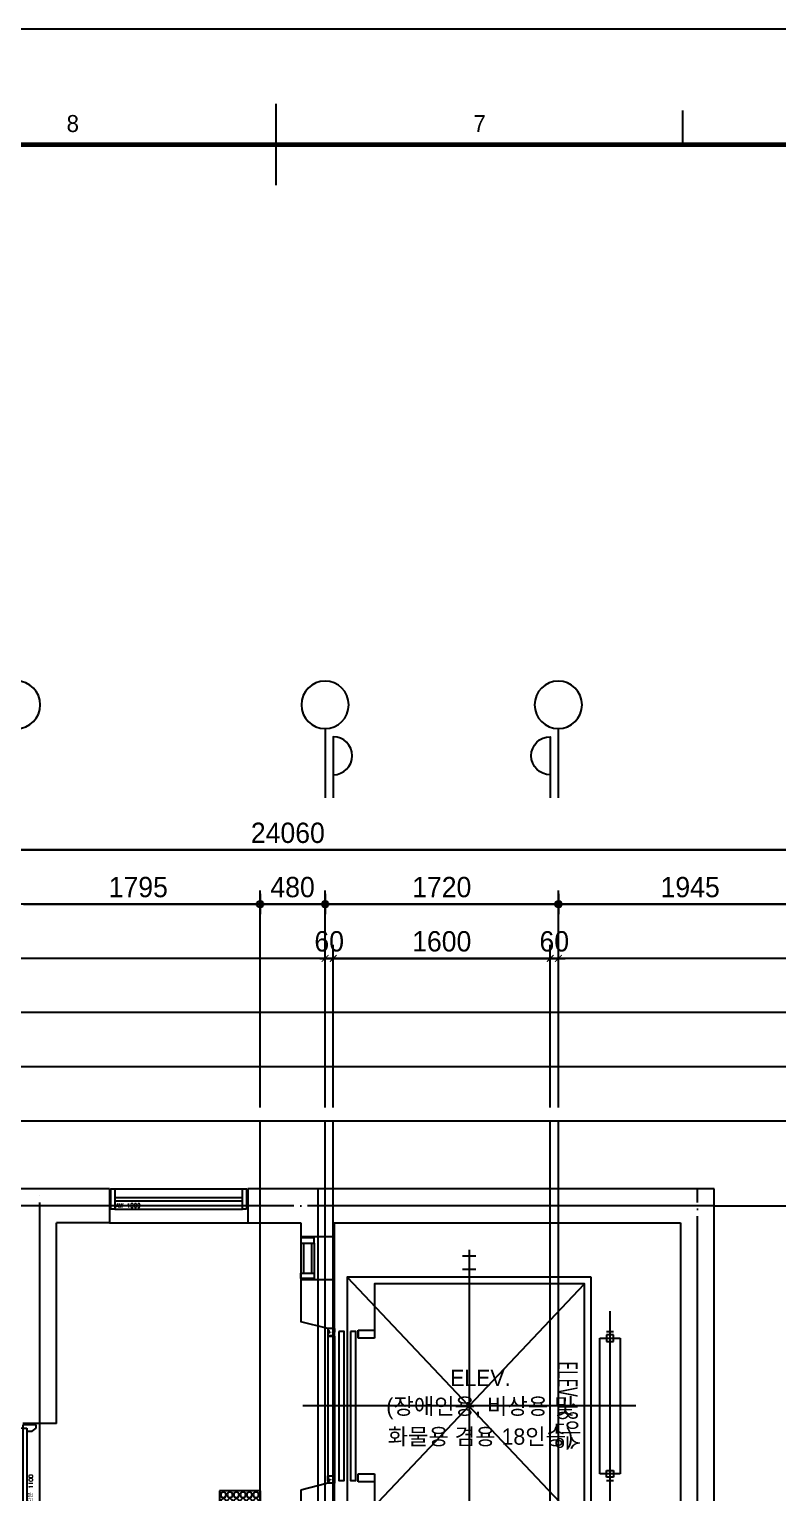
# Model space of a CAD drawing. Header units: millimetres. Extents: x -24416 to 92204, y -190080 to 23760.
# Drawn here: x 19229 to 24749, y -111771 to -100980 of the extents above; entities that cross this region are included whole.
import ezdxf
from ezdxf.enums import TextEntityAlignment as Align
from ezdxf.xclip import XClip

# ---------------------------------------------------------------- set-up
doc = ezdxf.new("R2010")
doc.units = ezdxf.units.MM
doc.header["$LTSCALE"] = 50
doc.header["$XCLIPFRAME"] = 0
doc.linetypes.add('AUDIT_D_220706163347-0', pattern=[0])
doc.linetypes.add('CEN', pattern=[62, 60, -1, 0, -1])
doc.layers.get('defpoints').update_dxf_attribs({"color": 139})
for name, color, linetype in [('A-치수', 7, 'AUDIT_D_220706163347-0'), ('AA-BORD-FORM', 7, 'Continuous'), ('AA-BORD-TEXT', 3, 'Continuous'), ('AA-XXXX-DIMS', 7, 'Continuous'), ('CEN_CON', 1, 'CEN'), ('CONC', 2, 'Continuous'), ('DIM', 7, 'AUDIT_D_220706163347-0'), ('DOOR', 4, 'Continuous'), ('ELE3_CON', 7, 'Continuous'), ('ELEV-ER', 4, 'Continuous'), ('ROM', 7, 'AUDIT_D_220706163347-0'), ('WID', 4, 'Continuous'), ('WIN', 4, 'Continuous'), ('점형블럭', 252, 'Continuous')]:
    doc.layers.add(name, color=color, linetype=linetype)
doc.layers.add('AA-XXXX-MC', color=153, linetype='AUDIT_D_220706163347-0', plot=False)
doc.layers.add('Def-PrintX', color=147, linetype='Continuous', plot=False)
doc.styles.add('HAUD01', font='Dotum.ttf')
doc.styles.get("Standard").update_dxf_attribs({"font": 'txt', "bigfont": 'whgtxt.shx'})
doc.styles.add('맑은고딕', font='malgun.ttf', dxfattribs={"width": 0.9})
doc.dimstyles.new('DIM-50', dxfattribs={"dimscale": 50, "dimtxt": 3, "dimasz": 1, "dimexe": 2, "dimexo": 2, "dimgap": 1, "dimtad": 1, "dimdec": 0, "dimzin": 0, "dimdsep": 46, "dimtxsty": '맑은고딕', "dimblk1": 'DIMDOT', "dimblk2": 'DIMDOT', "dimsah": 1, "dimcen": 0.09, "dimdle": 2, "dimclrd": 7, "dimclre": 7, "dimclrt": 3, "dimadec": 0, "dimazin": 0, "dimtfac": 1, "dimtdec": 0, "dimtix": 1, "dimtmove": 2, "dimatfit": 3, "dimldrblk": 'DIMDOT', "dimfxl": 1, "dimtolj": 1, "dimtzin": 0, "dimarcsym": 0})
doc.dimstyles.new('MCDIM-50', dxfattribs={"dimscale": 50, "dimtxt": 3, "dimasz": 1, "dimexe": 2, "dimexo": 2, "dimgap": 1, "dimtad": 1, "dimdec": 0, "dimzin": 0, "dimdsep": 46, "dimtxsty": '맑은고딕', "dimblk1": 'ARCHTICK', "dimblk2": 'ARCHTICK', "dimsah": 1, "dimcen": 0.09, "dimdle": 2, "dimclrd": 7, "dimclre": 7, "dimclrt": 3, "dimadec": 0, "dimazin": 0, "dimtfac": 1, "dimtdec": 0, "dimtix": 1, "dimtmove": 2, "dimatfit": 3, "dimldrblk": 'ARCHTICK', "dimfxl": 1, "dimtolj": 1, "dimtzin": 0, "dimarcsym": 0})

# ---------------------------------------------------------------- blocks, each defined once
blk = doc.blocks.new('FSD 계단문 1100')
at = {"layer": 'DOOR'}
for p, q in [((25, 100), (25, 1150)), ((0, 100), (0, 0)), ((25, 100), (0, 100)), ((0, 0), (0, 100)), ((0, 0), (25, 0)), ((55, 100), (25, 100)), ((25, 70), (25, 100)), ((45, 70), (25, 70)), ((45, 30), (25, 0)), ((45, 30), (45, 70)), ((1075, 70), (1055, 70)), ((1055, 70), (1055, 30)), ((1055, 30), (1075, 0)), ((1100, 100), (1075, 100)), ((1075, 100), (1075, 70)), ((1075, 0), (1100, 0)), ((1100, 0), (1100, 100))]:
    blk.add_line(p, q, dxfattribs=at)
at = {"layer": 'DOOR', "color": 8}
for p, q in [((1055, 70), (45, 70)), ((1075, 100), (55, 100))]:
    blk.add_line(p, q, dxfattribs=at)
at = {"layer": 'DOOR'}
blk.add_lwpolyline([(55, 100), (55, 1150), (25, 1150)], dxfattribs=at)
at = {"layer": 'DOOR', "color": 8}
blk.add_arc((23, 98), 1052, 0.0932, 89.9068, dxfattribs=at)
at = {"layer": 'Def-PrintX'}
blk.add_text('FSD 계단문 1100', height=30, dxfattribs=at).set_placement((560, 44), align=Align.MIDDLE)
blk = doc.blocks.new('AW 1000')
at = {"layer": 'defpoints'}
for p, q in [((-10, 150), (-10, 0)), ((1010, 150), (1010, 0))]:
    blk.add_line(p, q, dxfattribs=at)
at = {"layer": 'WIN', "color": 8}
for p, q in [((30, 150), (970, 150)), ((30, 0), (970, 0))]:
    blk.add_line(p, q, dxfattribs=at)
at = {"layer": 'WIN'}
for p, q in [((30, 87), (970, 87)), ((30, 63), (970, 63))]:
    blk.add_line(p, q, dxfattribs=at)
for points in [[(30, 0), (0, 0), (0, 150), (30, 150)], [(1000, 0), (970, 0), (970, 150), (1000, 150)]]:
    blk.add_lwpolyline(points, close=True, dxfattribs=at)
at = {"layer": 'Def-PrintX'}
blk.add_text('AW 1000', height=30, dxfattribs=at).set_placement((128, 28), align=Align.MIDDLE)
blk = doc.blocks.new('ELE_17(비진입)')
at = {"layer": 'CONC', "extrusion": (0, 0, -1)}
for p, q in [((-570, -992), (-570, -1042)), ((570, -992), (570, -1042))]:
    blk.add_line(p, q, dxfattribs=at)
at = {"layer": 'defpoints'}
blk.add_lwpolyline([(-1350, 1558), (1350, 1558), (1350, -992), (-1350, -992)], close=True, dxfattribs=at)
at = {"layer": 'ELEV-ER', "color": 1, "extrusion": (0, 0, -1)}
for p, q in [((0, 1230), (0, -1227)), ((700, 1039), (-700, 1039)), ((-1150, 0), (1150, 0))]:
    blk.add_line(p, q, dxfattribs=at)
at = {"layer": 'ELEV-ER', "extrusion": (0, 0, -1)}
for p, q in [((-500, 964), (-500, 1114)), ((-500, 1114), (500, 1114)), ((500, 1114), (500, 964)), ((-550, 1014), (-550, 1064)), ((-550, 1014), (-550, 1064)), ((-475, 1064), (-525, 1064)), ((-525, 1064), (-525, 1014)), ((-475, 1064), (-525, 1064)), ((-525, 1064), (-525, 1014)), ((-525, 1014), (-475, 1014)), ((-525, 1014), (-475, 1014)), ((-475, 1014), (-475, 1064)), ((-475, 1014), (-475, 1064)), ((475, 1014), (475, 1064)), ((475, 1064), (525, 1064)), ((525, 1014), (475, 1014)), ((525, 1064), (525, 1014)), ((550, 1014), (550, 1064)), ((500, 964), (-500, 964)), ((-950, -899), (900, 851)), ((950, -899), (-900, 851)), ((-1105, 50), (-1105, -50)), ((-1005, 50), (-1005, -50)), ((1005, 50), (1005, -50)), ((1105, 50), (1105, -50)), ((-560, -819), (-560, -699)), ((-500, -699), (-500, -819)), ((500, -819), (500, -699)), ((560, -699), (560, -819)), ((-500, -819), (-560, -819)), ((-560, -819), (-500, -819)), ((560, -819), (500, -819)), ((-570, -992), (-545, -992)), ((-570, -1042), (-555, -1042)), ((-515, -992), (515, -992)), ((-515, -1042), (515, -1042)), ((545, -992), (570, -992)), ((555, -1042), (570, -1042))]:
    blk.add_line(p, q, dxfattribs=at)
for points in [[(950, 901), (950, -899), (-950, -899), (-950, 901)], [(542, -995), (518, -995), (518, -1039), (542, -1039), (542, -1027), (545, -1027), (545, -1042), (515, -1042), (515, -992), (545, -992), (545, -1007), (542, -1007)], [(-542, -995), (-518, -995), (-518, -1039), (-542, -1039), (-542, -1027), (-545, -1027), (-545, -1042), (-515, -1042), (-515, -992), (-545, -992), (-545, -1007), (-542, -1007)]]:
    blk.add_lwpolyline(points, close=True, dxfattribs=at)
blk.add_lwpolyline([(-500, -699), (-900, -699), (-900, 851), (900, 851), (900, -699), (500, -699)], dxfattribs=at)
at = {"layer": 'ELEV-ER'}
for points in [[(-550, -876), (550, -876), (550, -836), (-550, -836)], [(-550, -961), (550, -961), (550, -921), (-550, -921)], [(-555, -1042), (-545, -1042), (-545, -1032), (-555, -1032)], [(555, -1042), (545, -1042), (545, -1032), (555, -1032)]]:
    blk.add_lwpolyline(points, close=True, dxfattribs=at)
at = {"layer": 'defpoints', "extrusion": (0, 0, -1), "style": '맑은고딕', "text_generation_flag": 2, "width": 0.6}
blk.add_text('ELEV-18인승', height=150, dxfattribs=at).set_placement((0, 801), align=Align.TOP_CENTER)
blk = doc.blocks.new('점형블럭 300x300')
at = {"layer": '점형블럭'}
for p, q in [((-150, 150), (-150, -150)), ((150, 150), (-150, 150)), ((150, 150), (150, -150)), ((150, -150), (-150, -150))]:
    blk.add_line(p, q, dxfattribs=at)
for centre in [(-120, 120), (-72, 120), (-24, 120), (24, 120), (72, 120), (120, 120), (-120, 72), (-120, 24), (-72, 72), (-72, 24), (-24, 72), (-24, 24), (24, 72), (24, 24), (72, 72), (72, 24), (120, 72), (120, 24), (-120, -24), (-120, -72), (-120, -120), (-72, -24), (-72, -72), (-72, -120), (-24, -24), (-24, -72), (-24, -120), (24, -24), (24, -72), (24, -120), (72, -24), (72, -72), (72, -120), (120, -24), (120, -72), (120, -120)]:
    blk.add_circle(centre, 20, dxfattribs=at)
blk = doc.blocks.new('A$C6A5147ED')
at = {"layer": 'WID', "color": 9}
for p, q in [((40, 100), (260, 100)), ((40, 0), (260, 0))]:
    blk.add_line(p, q, dxfattribs=at)
at = {"layer": 'WID'}
for p, q in [((40, 80), (260, 80)), ((40, 20), (260, 20))]:
    blk.add_line(p, q, dxfattribs=at)
at = {"layer": 'WID', "color": 6, "elevation": 0}
for points in [[(0, 0), (40, 0), (40, 100), (0, 100)], [(300, 0), (260, 0), (260, 100), (300, 100)]]:
    blk.add_lwpolyline(points, close=True, dxfattribs=at)
blk = doc.blocks.new('CO-102-28F', base_point=(243441, -43595))
at = {"layer": 'CEN_CON'}
for p, q in [((249286, -41045), (249286, -37945)), ((251336, -37945), (251336, -41145)), ((254136, -41145), (254136, -37945)), ((254261, -38070), (243971, -38070))]:
    blk.add_line(p, q, dxfattribs=at)
at = {"layer": 'CONC', "color": 2}
for p, q in [((249801, -37945), (245341, -37945)), ((249801, -37945), (249801, -38195)), ((254261, -37945), (250821, -37945)), ((250821, -37945), (250821, -38195)), ((254261, -40485), (254261, -37945)), ((249411, -39675), (249411, -38195)), ((249801, -38195), (249411, -38195)), ((250821, -38195), (251211, -38195)), ((251211, -38195), (251211, -38925)), ((251461, -38975), (251461, -38195)), ((251461, -38195), (254011, -38195)), ((254011, -38195), (254011, -40895)), ((249411, -39675), (249161, -39675)), ((251461, -40895), (251461, -40115)), ((251211, -40165), (251211, -41145))]:
    blk.add_line(p, q, dxfattribs=at)
at = {"layer": 'CONC'}
for p, q in [((251411, -38975), (251211, -38925)), ((251411, -40115), (251211, -40165))]:
    blk.add_line(p, q, dxfattribs=at)
at = {"layer": 'ELE3_CON'}
blk.add_line((249801, -38195), (250821, -38195), dxfattribs=at)
at = {"layer": 'WID', "color": 6}
for p, q in [((251211, -38295), (251461, -38295)), ((251461, -38615), (251211, -38615))]:
    blk.add_line(p, q, dxfattribs=at)
at = {"rotation": 270}
for name, p in [('ELE_17(비진입)', (252453, -39545)), ('A$C6A5147ED', (251211, -38305))]:
    blk.add_blockref(name, p, dxfattribs=at)
at = {"layer": 'DOOR', "rotation": 90}
blk.add_blockref('FSD 계단문 1100', (249261, -40785), dxfattribs=at)
at = {"layer": 'WIN'}
blk.add_blockref('AW 1000', (249811, -38095), dxfattribs=at)
at = {"layer": '점형블럭', "extrusion": (0, 0, -1), "zscale": -1, "rotation": 90}
blk.add_blockref('점형블럭 300x300', (-250761, -40320), dxfattribs=at)
blk = doc.blocks.new('중심')
at = {"layer": 'DIM'}
blk.add_line((-350, 0), (0, 0), dxfattribs=at)
blk.add_circle((-470, 0), 120, dxfattribs=at)
blk = doc.blocks.new('DIMDOT')
at = {"layer": 'AA-XXXX-DIMS'}
for p, q in [((-1.5, 0), (1.5, 0)), ((0, -1.5), (0, 1.5))]:
    blk.add_line(p, q, dxfattribs=at)
for radius in [0.5, 0.25]:
    blk.add_circle((0, 0), radius, dxfattribs=at)
blk = doc.blocks.new('*D649')
at = {"layer": 'defpoints', "color": 0, "transparency": 16777216}
for p in [(20931, -131191), (19136, -132791), (20931, -132791)]:
    blk.add_point(p, dxfattribs=at)
at = {"layer": 'DIM', "color": 7, "lineweight": -2, "transparency": 16777216}
for p, q in [((19136, -132691), (19136, -131091)), ((20931, -132691), (20931, -131091)), ((19186, -131191), (20881, -131191))]:
    blk.add_line(p, q, dxfattribs=at)
at = {"layer": 'DIM', "color": 7, "lineweight": -2, "transparency": 16777216, "xscale": 50, "yscale": 50, "zscale": 50, "rotation": 180}
blk.add_blockref('DIMDOT', (19136, -131191), dxfattribs=at)
at = {"layer": 'DIM', "color": 7, "lineweight": -2, "transparency": 16777216, "xscale": 50, "yscale": 50, "zscale": 50}
blk.add_blockref('DIMDOT', (20931, -131191), dxfattribs=at)
at = {"layer": 'DIM', "color": 3, "transparency": 16777216, "insert": (20033, -131066), "char_height": 150, "attachment_point": 5, "style": 'HAUD01'}
blk.add_mtext('\\A1;1795', dxfattribs=at)
blk = doc.blocks.new('*D650')
at = {"layer": 'defpoints', "color": 0, "transparency": 16777216}
for p in [(21411, -131191), (20931, -132791), (21411, -132791)]:
    blk.add_point(p, dxfattribs=at)
at = {"layer": 'DIM', "color": 7, "lineweight": -2, "transparency": 16777216}
for p, q in [((20931, -132691), (20931, -131091)), ((21411, -132691), (21411, -131091)), ((20981, -131191), (21361, -131191))]:
    blk.add_line(p, q, dxfattribs=at)
at = {"layer": 'DIM', "color": 7, "lineweight": -2, "transparency": 16777216, "xscale": 50, "yscale": 50, "zscale": 50, "rotation": 180}
blk.add_blockref('DIMDOT', (20931, -131191), dxfattribs=at)
at = {"layer": 'DIM', "color": 7, "lineweight": -2, "transparency": 16777216, "xscale": 50, "yscale": 50, "zscale": 50}
blk.add_blockref('DIMDOT', (21411, -131191), dxfattribs=at)
at = {"layer": 'DIM', "color": 3, "transparency": 16777216, "insert": (21171, -131066), "char_height": 150, "attachment_point": 5, "style": 'HAUD01'}
blk.add_mtext('\\A1;480', dxfattribs=at)
blk = doc.blocks.new('*D651')
at = {"layer": 'defpoints', "color": 0, "transparency": 16777216}
for p in [(23131, -131191), (21411, -132791), (23131, -132791)]:
    blk.add_point(p, dxfattribs=at)
at = {"layer": 'DIM', "color": 7, "lineweight": -2, "transparency": 16777216}
for p, q in [((21411, -132691), (21411, -131091)), ((23131, -132691), (23131, -131091)), ((21461, -131191), (23081, -131191))]:
    blk.add_line(p, q, dxfattribs=at)
at = {"layer": 'DIM', "color": 7, "lineweight": -2, "transparency": 16777216, "xscale": 50, "yscale": 50, "zscale": 50, "rotation": 180}
blk.add_blockref('DIMDOT', (21411, -131191), dxfattribs=at)
at = {"layer": 'DIM', "color": 7, "lineweight": -2, "transparency": 16777216, "xscale": 50, "yscale": 50, "zscale": 50}
blk.add_blockref('DIMDOT', (23131, -131191), dxfattribs=at)
at = {"layer": 'DIM', "color": 3, "transparency": 16777216, "insert": (22271, -131066), "char_height": 150, "attachment_point": 5, "style": 'HAUD01'}
blk.add_mtext('\\A1;1720', dxfattribs=at)
blk = doc.blocks.new('*D652')
at = {"layer": 'defpoints', "color": 0, "transparency": 16777216}
for p in [(25076, -131191), (23131, -132791), (25076, -132791)]:
    blk.add_point(p, dxfattribs=at)
at = {"layer": 'DIM', "color": 7, "lineweight": -2, "transparency": 16777216}
for p, q in [((23131, -132691), (23131, -131091)), ((25076, -132691), (25076, -131091)), ((23181, -131191), (25026, -131191))]:
    blk.add_line(p, q, dxfattribs=at)
at = {"layer": 'DIM', "color": 7, "lineweight": -2, "transparency": 16777216, "xscale": 50, "yscale": 50, "zscale": 50, "rotation": 180}
blk.add_blockref('DIMDOT', (23131, -131191), dxfattribs=at)
at = {"layer": 'DIM', "color": 7, "lineweight": -2, "transparency": 16777216, "xscale": 50, "yscale": 50, "zscale": 50}
blk.add_blockref('DIMDOT', (25076, -131191), dxfattribs=at)
at = {"layer": 'DIM', "color": 3, "transparency": 16777216, "insert": (24103, -131066), "char_height": 150, "attachment_point": 5, "style": 'HAUD01'}
blk.add_mtext('\\A1;1945', dxfattribs=at)
blk = doc.blocks.new('*D656')
at = {"layer": 'defpoints', "color": 0, "transparency": 16777216}
for p in [(33166, -130791), (9106, -132791), (33166, -132791)]:
    blk.add_point(p, dxfattribs=at)
at = {"layer": 'DIM', "color": 7, "lineweight": -2, "transparency": 16777216}
for p, q in [((9106, -132691), (9106, -130691)), ((33166, -132691), (33166, -130691)), ((9156, -130791), (33116, -130791))]:
    blk.add_line(p, q, dxfattribs=at)
at = {"layer": 'DIM', "color": 7, "lineweight": -2, "transparency": 16777216, "xscale": 50, "yscale": 50, "zscale": 50, "rotation": 180}
blk.add_blockref('DIMDOT', (9106, -130791), dxfattribs=at)
at = {"layer": 'DIM', "color": 7, "lineweight": -2, "transparency": 16777216, "xscale": 50, "yscale": 50, "zscale": 50}
blk.add_blockref('DIMDOT', (33166, -130791), dxfattribs=at)
at = {"layer": 'DIM', "color": 3, "transparency": 16777216, "insert": (21136, -130666), "char_height": 150, "attachment_point": 5, "style": 'HAUD01'}
blk.add_mtext('\\A1;24060', dxfattribs=at)
blk = doc.blocks.new('_ArchTick')
at = {"color": 0, "linetype": 'ByBlock', "const_width": 0.15}
blk.add_lwpolyline([(-0.5, -0.5), (0.5, 0.5)], dxfattribs=at)
blk = doc.blocks.new('*D665')
at = {"layer": 'defpoints', "color": 0, "linetype": 'ByBlock', "transparency": 16777216}
for p in [(21471, -131591), (21411, -132791), (21471, -132791)]:
    blk.add_point(p, dxfattribs=at)
at = {"layer": 'DIM', "color": 7, "linetype": 'ByBlock', "lineweight": -2, "transparency": 16777216}
for p, q in [((21411, -132691), (21411, -131491)), ((21471, -132691), (21471, -131491)), ((21411, -131591), (21361, -131591)), ((21411, -131591), (21471, -131591)), ((21471, -131591), (21521, -131591))]:
    blk.add_line(p, q, dxfattribs=at)
at = {"layer": 'DIM', "color": 7, "linetype": 'ByBlock', "lineweight": -2, "transparency": 16777216, "xscale": 50, "yscale": 50, "zscale": 50}
blk.add_blockref('_ArchTick', (21411, -131591), dxfattribs=at)
at = {"layer": 'DIM', "color": 7, "linetype": 'ByBlock', "lineweight": -2, "transparency": 16777216, "xscale": 50, "yscale": 50, "zscale": 50, "rotation": 180}
blk.add_blockref('_ArchTick', (21471, -131591), dxfattribs=at)
at = {"layer": 'DIM', "color": 3, "linetype": 'ByBlock', "transparency": 16777216, "insert": (21441, -131466), "char_height": 150, "attachment_point": 5, "style": 'HAUD01'}
blk.add_mtext('\\A1;60', dxfattribs=at)
blk = doc.blocks.new('*D666')
at = {"layer": 'defpoints', "color": 0, "linetype": 'ByBlock', "transparency": 16777216}
for p in [(23071, -131591), (21471, -132791), (23071, -132791)]:
    blk.add_point(p, dxfattribs=at)
at = {"layer": 'DIM', "color": 7, "linetype": 'ByBlock', "lineweight": -2, "transparency": 16777216}
for p, q in [((21471, -132691), (21471, -131491)), ((23071, -132691), (23071, -131491)), ((21371, -131591), (23171, -131591))]:
    blk.add_line(p, q, dxfattribs=at)
at = {"layer": 'DIM', "color": 7, "linetype": 'ByBlock', "lineweight": -2, "transparency": 16777216, "xscale": 50, "yscale": 50, "zscale": 50, "rotation": 180}
blk.add_blockref('_ArchTick', (21471, -131591), dxfattribs=at)
at = {"layer": 'DIM', "color": 7, "linetype": 'ByBlock', "lineweight": -2, "transparency": 16777216, "xscale": 50, "yscale": 50, "zscale": 50}
blk.add_blockref('_ArchTick', (23071, -131591), dxfattribs=at)
at = {"layer": 'DIM', "color": 3, "linetype": 'ByBlock', "transparency": 16777216, "insert": (22271, -131466), "char_height": 150, "attachment_point": 5, "style": 'HAUD01'}
blk.add_mtext('\\A1;1600', dxfattribs=at)
blk = doc.blocks.new('*D667')
at = {"layer": 'defpoints', "color": 0, "linetype": 'ByBlock', "transparency": 16777216}
for p in [(23131, -131591), (23071, -132791), (23131, -132791)]:
    blk.add_point(p, dxfattribs=at)
at = {"layer": 'DIM', "color": 7, "linetype": 'ByBlock', "lineweight": -2, "transparency": 16777216}
for p, q in [((23071, -132691), (23071, -131491)), ((23131, -132691), (23131, -131491)), ((23071, -131591), (23021, -131591)), ((23071, -131591), (23131, -131591)), ((23131, -131591), (23181, -131591))]:
    blk.add_line(p, q, dxfattribs=at)
at = {"layer": 'DIM', "color": 7, "linetype": 'ByBlock', "lineweight": -2, "transparency": 16777216, "xscale": 50, "yscale": 50, "zscale": 50}
blk.add_blockref('_ArchTick', (23071, -131591), dxfattribs=at)
at = {"layer": 'DIM', "color": 7, "linetype": 'ByBlock', "lineweight": -2, "transparency": 16777216, "xscale": 50, "yscale": 50, "zscale": 50, "rotation": 180}
blk.add_blockref('_ArchTick', (23131, -131591), dxfattribs=at)
at = {"layer": 'DIM', "color": 3, "linetype": 'ByBlock', "transparency": 16777216, "insert": (23101, -131466), "char_height": 150, "attachment_point": 5, "style": 'HAUD01'}
blk.add_mtext('\\A1;60', dxfattribs=at)
blk = doc.blocks.new('*D668')
at = {"layer": 'defpoints', "color": 0, "transparency": 16777216}
for p in [(23131, -131191), (21411, -132791), (23131, -132791)]:
    blk.add_point(p, dxfattribs=at)
at = {"layer": 'DIM', "color": 7, "lineweight": -2, "transparency": 16777216}
for p, q in [((21411, -132691), (21411, -131091)), ((23131, -132691), (23131, -131091)), ((21461, -131191), (23081, -131191))]:
    blk.add_line(p, q, dxfattribs=at)
at = {"layer": 'DIM', "color": 7, "lineweight": -2, "transparency": 16777216, "xscale": 50, "yscale": 50, "zscale": 50, "rotation": 180}
blk.add_blockref('DIMDOT', (21411, -131191), dxfattribs=at)
at = {"layer": 'DIM', "color": 7, "lineweight": -2, "transparency": 16777216, "xscale": 50, "yscale": 50, "zscale": 50}
blk.add_blockref('DIMDOT', (23131, -131191), dxfattribs=at)
at = {"layer": 'DIM', "color": 3, "transparency": 16777216, "insert": (22271, -131066), "char_height": 150, "attachment_point": 5, "style": 'HAUD01'}
blk.add_mtext('\\A1;1720', dxfattribs=at)
blk = doc.blocks.new('XR-FORM 청주월명')
at = {"layer": 'AA-BORD-FORM', "color": 2}
for p, q in [((421, 571), (421, 583)), ((481, 577), (481, 582))]:
    blk.add_line(p, q, dxfattribs=at)
at = {"layer": 'AA-BORD-FORM', "color": 1}
blk.add_lwpolyline([(0, 0), (841, 0), (841, 594), (0, 594)], close=True, dxfattribs=at)
at = {"layer": 'AA-BORD-FORM', "color": 2, "const_width": 0.682}
blk.add_lwpolyline([(21, 17), (21, 577), (821, 577), (821, 17)], close=True, dxfattribs=at)
at = {"layer": 'AA-BORD-TEXT', "color": 7, "style": 'HAUD01'}
for s, p in [('8', (391, 580.1)), ('7', (451, 580.1))]:
    blk.add_text(s, height=2.5, dxfattribs=at).set_placement(p, align=Align.MIDDLE_CENTER)
blk = doc.blocks.new('DIM-1108')
at = {"layer": 'DIM'}
for points in [[(21470.6, -130236.6, 1), (21470.6, -129956.6), (21470.6, -130406.6)], [(23070.6, -130236.6, -1), (23070.6, -129956.6), (23070.6, -130406.6)]]:
    blk.add_lwpolyline(points, format="xyb", dxfattribs=at)
at = {"layer": 'A-치수', "xscale": -1.458333333333343, "yscale": 1.458333333333343, "zscale": 1.458333333333333, "rotation": 90}
for p in [(19135.6, -130406.6), (21410.6, -130406.6), (23130.6, -130406.6)]:
    blk.add_blockref('중심', p, dxfattribs=at)
at = {"layer": 'DIM'}
for base, p1, p2, picture, middle in [((33165.6, -130790.9), (9105.6, -132790.9), (33165.6, -132790.9), '*D656', (21135.6, -130665.8)), ((20930.6, -131190.9), (19135.6, -132790.9), (20930.6, -132790.9), '*D649', (20033.1, -131065.8)), ((21410.6, -131190.9), (20930.6, -132790.9), (21410.6, -132790.9), '*D650', (21170.6, -131065.8)), ((23130.6, -131190.9), (21410.6, -132790.9), (23130.6, -132790.9), '*D651', (22270.6, -131065.8)), ((23130.6, -131190.9), (21410.6, -132790.9), (23130.6, -132790.9), '*D668', (22270.6, -131065.8)), ((25075.6, -131190.9), (23130.6, -132790.9), (25075.6, -132790.9), '*D652', (24103.1, -131065.8))]:
    dim = blk.add_linear_dim(base=base, p1=p1, p2=p2, dimstyle='DIM-50', override={"dimscale": 50, "dimtxsty": 'HAUD01'}, dxfattribs=at)
    dim.commit()
    dim.dimension.update_dxf_attribs({"geometry": picture, "text_midpoint": middle})
at = {"layer": 'DIM', "linetype": 'ByBlock'}
for base, p1, p2, picture, middle in [((21470.6, -131590.9), (21410.6, -132790.9), (21470.6, -132790.9), '*D665', (21440.6, -131465.8)), ((23070.6, -131590.9), (21470.6, -132790.9), (23070.6, -132790.9), '*D666', (22270.6, -131465.8)), ((23130.6, -131590.9), (23070.6, -132790.9), (23130.6, -132790.9), '*D667', (23100.6, -131465.8))]:
    dim = blk.add_linear_dim(base=base, p1=p1, p2=p2, dimstyle='MCDIM-50', override={"dimtxsty": 'HAUD01'}, dxfattribs=at)
    dim.commit()
    dim.dimension.update_dxf_attribs({"geometry": picture, "text_midpoint": middle})

msp = doc.modelspace()

# ---------------------------------------------------------------- linework, layer by layer
at = {"layer": 'AA-XXXX-MC'}
for p, q in [((21471, -115081), (21471, -109031)), ((23071, -115081), (23071, -109031))]:
    msp.add_line(p, q, dxfattribs=at)
at = {"layer": 'CEN_CON'}
for p, q in [((20931, -115081), (20931, -109031)), ((21411, -115081), (21411, -109031)), ((23131, -115081), (23131, -109031)), ((24281, -109656), (34366, -109656))]:
    msp.add_line(p, q, dxfattribs=at)
at = {"layer": 'defpoints'}
for points in [[(36366, -107031), (2501, -107031), (2501, -124406), (36366, -124406)], [(35966, -107431), (2901, -107431), (2901, -124006), (35966, -124006)], [(35566, -107831), (3301, -107831), (3301, -123606), (35566, -123606)], [(35166, -108231), (3701, -108231), (3701, -123206), (35166, -123206)], [(34766, -108631), (4101, -108631), (4101, -122806), (34766, -122806)], [(34366, -109031), (4501, -109031), (4501, -122406), (34366, -122406)]]:
    msp.add_lwpolyline(points, close=True, dxfattribs=at)

# ---------------------------------------------------------------- block references
msp.add_blockref('DIM-1108', (0, 23760))
at = {"xscale": 50, "yscale": 50, "zscale": 50}
msp.add_blockref('XR-FORM 청주월명', (0, -130680), dxfattribs=at)
ref = msp.add_blockref('CO-102-28F', (13461, -115181))
XClip(ref).set_block_clipping_path([(234481.4609298486, -50820.4314148595), (264347.0232776302, -37445.4314148611)])

# ---------------------------------------------------------------- texts
at = {"layer": 'ROM', "color": 3, "style": 'HAUD01'}
for s, p in [('ELEV.', (22556, -110924)), ('(장애인용, 비상용 및', (22556, -111143)), ('화물용 겸용 18인승)', (22556, -111367))]:
    msp.add_text(s, height=120, dxfattribs=at).set_placement(p, align=Align.MIDDLE)

doc.saveas('drawing.dxf')
